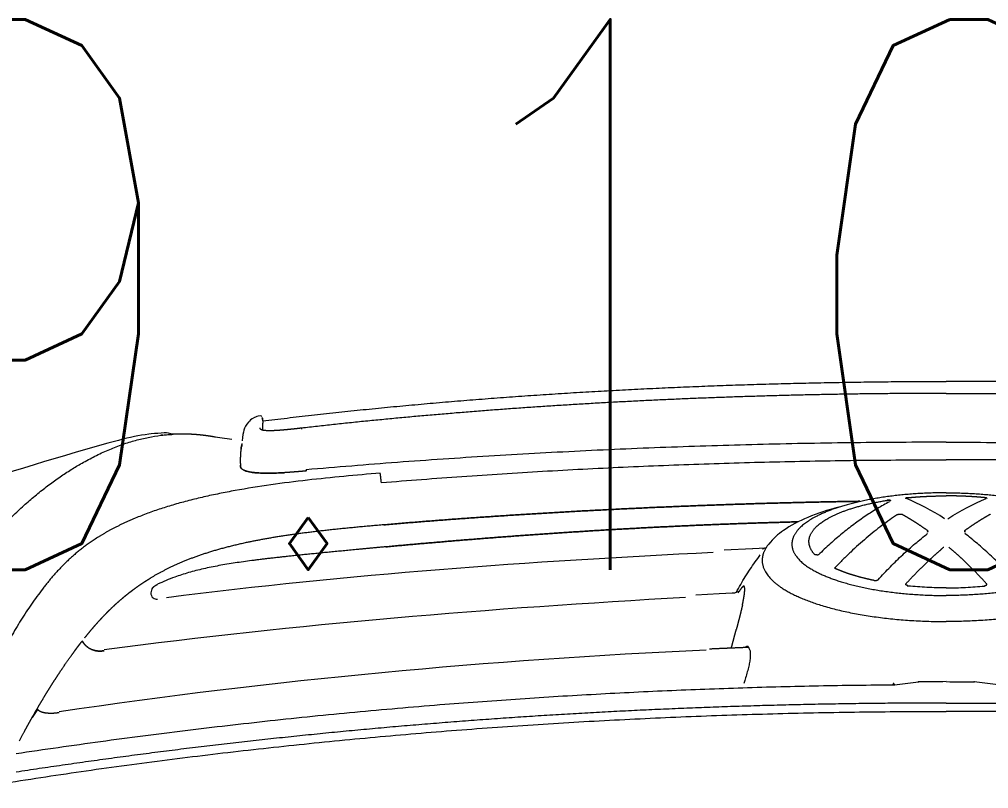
# Model space of a CAD drawing. Extents: x -1286 to 34975, y -230 to 6637.
# Drawn here: x 18635.47 to 18672.45, y 872.73 to 902.08 of the extents above; entities that cross this region are included whole.
import ezdxf

# ---------------------------------------------------------------- set-up
doc = ezdxf.new("R2010")
doc.units = 0
doc.header["$LTSCALE"] = 20
doc.layers.get('0').update_dxf_attribs({"color": 9, "lineweight": 9})
doc.layers.add('04', color=9, linetype='Continuous', lineweight=9)
doc.layers.add('E-YAZI', color=7, linetype='Continuous', lineweight=30)
doc.styles.add('E-YAZI', font='txttw.shx')

# ---------------------------------------------------------------- blocks, each defined once
blk = doc.blocks.new('p-araba-polo')
at = {"extrusion": (0, 0, -1)}
for p, q in [((0.02002, 0.30334), (0.02013, 0.30423)), ((0.01422, 0.26091), (0.01391, 0.26097)), ((0.01508, 0.26079), (0.01402, 0.26094)), ((0.01503, 0.26079), (0.01425, 0.2609)), ((0.01831, 0.26121), (0.0184, 0.2612)), ((0.08109, 0.08663), (0.08157, 0.09555)), ((0.06387, 0.07388), (0.06438, 0.08476)), ((0.0636, 0.06899), (0.06387, 0.07386)), ((0.06854, 0.07272), (0.06886, 0.07295)), ((0.1157, 0.01978), (0.11462, 0.01066))]:
    blk.add_line(p, q, dxfattribs=at)
blk.add_line((0.1157, -0.01977), (0.11462, -0.01066))
at = {"flags": 128}
blk.add_lwpolyline([(0.08077, 0.08163), (0.08096, 0.08412), (0.08109, 0.08662)], dxfattribs=at)
for points, degree in [([(0.02249, 0.31586), (0.02842, 0.33739), (0.03495, 0.35874), (0.04204, 0.37991)], 3), ([(0.12271, 0), (0.12272, 0.07123), (0.12528, 0.14246), (0.13042, 0.21356), (0.13824, 0.28443), (0.14908, 0.35484)], 5), ([(0.13716, 0.35363), (0.13426, 0.35211), (0.13245, 0.35111), (0.13109, 0.35037), (0.12966, 0.34957), (0.12827, 0.34879)], 5), ([(0.12827, 0.34879), (0.12613, 0.34758), (0.124, 0.34635), (0.12189, 0.34511), (0.1198, 0.34386), (0.11774, 0.34259), (0.1157, 0.34131), (0.11369, 0.34002), (0.1117, 0.33871)], 8), ([(0.12827, 0.34879), (0.1276, 0.34841), (0.12695, 0.34801), (0.12634, 0.34757), (0.12576, 0.34712), (0.12523, 0.34664)], 5), ([(0.05219, 0.30944), (0.05555, 0.31751), (0.05934, 0.32455), (0.06353, 0.33051), (0.06814, 0.3356), (0.07316, 0.34011), (0.0785, 0.34426)], 6), ([(0.1264, 0.3385), (0.12657, 0.33961), (0.12677, 0.34097), (0.12681, 0.3427), (0.12661, 0.3444), (0.12622, 0.34557), (0.12572, 0.3461), (0.12523, 0.34664)], 7), ([(0.1264, 0.33849), (0.12663, 0.34005), (0.12694, 0.34212), (0.12662, 0.34516), (0.12592, 0.34588), (0.12523, 0.34664)], 5), ([(0.1117, 0.33871), (0.10844, 0.33656), (0.10593, 0.3348), (0.10351, 0.33304), (0.10251, 0.3323), (0.1016, 0.33162)], 5), ([(0.1025, 0.09158), (0.10631, 0.1742), (0.11391, 0.25667), (0.12608, 0.33849)], 3), ([(0.1016, 0.33162), (0.1011, 0.33124), (0.10061, 0.33087), (0.10009, 0.33047), (0.09957, 0.33007), (0.09905, 0.32966)], 5), ([(0.09905, 0.32966), (0.10052, 0.32869), (0.10212, 0.32774), (0.10319, 0.32465), (0.10299, 0.3231), (0.10275, 0.32128)], 5), ([(0.10275, 0.32128), (0.10299, 0.3231), (0.10319, 0.32465), (0.10212, 0.32774), (0.10052, 0.32869), (0.09905, 0.32966)], 5), ([(0.09785, 0.32872), (0.09617, 0.32738), (0.09449, 0.326), (0.09283, 0.32458), (0.09118, 0.32311), (0.08957, 0.32159), (0.08798, 0.32001)], 6), ([(0.08248, 0.09953), (0.08654, 0.17365), (0.09271, 0.24768), (0.10242, 0.32128)], 3), ([(0.08798, 0.32001), (0.08689, 0.31892), (0.0858, 0.31779), (0.08473, 0.31664), (0.08368, 0.31545), (0.08264, 0.31421)], 5), ([(0.02013, 0.30425), (0.02063, 0.30803), (0.02126, 0.31132), (0.0225, 0.31587)], 3), ([(0.08003, 0.31096), (0.07916, 0.30981), (0.0783, 0.30864), (0.07746, 0.30744), (0.07664, 0.30621), (0.07584, 0.30495), (0.07506, 0.30366)], 6), ([(0.08264, 0.31421), (0.08211, 0.31358), (0.08159, 0.31295), (0.08106, 0.31229), (0.08055, 0.31164), (0.08003, 0.31096)], 5), ([(0.01968, 0.29844), (0.01977, 0.29994), (0.01982, 0.30154), (0.02003, 0.30335)], 3), ([(0.06152, 0.26706), (0.06286, 0.27335), (0.06438, 0.27928), (0.06609, 0.28483), (0.06802, 0.29006), (0.07015, 0.2949), (0.07251, 0.29945), (0.07506, 0.30366)], 7), ([(0.02048, 0.29888), (0.0205, 0.29903), (0.02051, 0.29919), (0.02053, 0.29934), (0.02055, 0.29949), (0.02057, 0.29965)], 5), ([(0.02057, 0.29965), (0.02054, 0.29939), (0.02051, 0.29914), (0.02048, 0.29888)], 3), ([(0.02059, 0.29958), (0.02059, 0.29958), (0.02059, 0.29958), (0.02059, 0.29958), (0.02059, 0.29958), (0.02059, 0.29958), (0.02059, 0.29958), (0.02059, 0.29958)], 7), ([(0.07917, 0.30303), (0.07867, 0.30274), (0.07824, 0.30237), (0.07792, 0.30191), (0.07766, 0.3014), (0.07741, 0.30088)], 5), ([(0.02017, 0.29502), (0.01987, 0.29615), (0.01958, 0.29729), (0.01968, 0.29839)], 3), ([(0.02061, 0.29948), (0.02061, 0.29948), (0.02061, 0.29948), (0.02061, 0.29948)], 3), ([(0.06529, 0.08893), (0.0687, 0.15862), (0.07363, 0.22829), (0.08254, 0.2975)], 3), ([(0.02127, 0.27882), (0.02085, 0.28113), (0.02051, 0.28344), (0.02026, 0.28575), (0.0201, 0.28807), (0.02003, 0.29039), (0.02005, 0.2927), (0.02017, 0.29502)], 7), ([(0.02211, 0.27255), (0.02183, 0.27507), (0.02149, 0.27746), (0.02109, 0.27983)], 3), ([(0.0257, 0.26906), (0.02524, 0.26899), (0.02481, 0.2689), (0.02441, 0.2688), (0.02404, 0.2687), (0.02371, 0.26858)], 5), ([(0.0257, 0.26906), (0.02667, 0.26922), (0.02778, 0.26932), (0.02902, 0.26938), (0.03041, 0.26936), (0.03194, 0.26932)], 5), ([(0.03376, 0.26826), (0.03342, 0.26886), (0.03305, 0.26918), (0.03268, 0.2693), (0.0323, 0.26931), (0.03194, 0.26932)], 5), ([(0.03497, 0.26164), (0.03489, 0.26351), (0.03473, 0.2652), (0.03447, 0.26662), (0.03413, 0.2676), (0.03376, 0.26826)], 5), ([(0.05472, 0.21463), (0.05545, 0.223), (0.05619, 0.23116), (0.057, 0.23901), (0.05791, 0.2466), (0.05894, 0.25376), (0.06014, 0.26062), (0.06152, 0.26706)], 7), ([(0.06311, 0.21382), (0.06401, 0.22347), (0.06489, 0.23274), (0.06574, 0.24156), (0.06657, 0.24988), (0.06741, 0.2577), (0.06837, 0.265)], 6), ([(0.01508, 0.26079), (0.0105, 0.2237), (0.00687, 0.18651), (0.00409, 0.14926), (0.00205, 0.11197), (0.00069, 0.07466), (0, 0.03733), (0, 0)], 7), ([(0.01353, 0.26112), (0.01334, 0.26118), (0.01317, 0.26128), (0.01309, 0.26179)], 3), ([(0.01382, 0.261), (0.01385, 0.26099), (0.01388, 0.26098), (0.01391, 0.26097), (0.01394, 0.26096), (0.01398, 0.26096)], 5), ([(0.01398, 0.26096), (0.01398, 0.26095), (0.01399, 0.26095), (0.01399, 0.26095), (0.014, 0.26095), (0.014, 0.26095), (0.01401, 0.26095), (0.01402, 0.26094)], 7), ([(0.01402, 0.26094), (0.01409, 0.26092), (0.01415, 0.2609), (0.01452, 0.26087)], 3), ([(0.01402, 0.26094), (0.01404, 0.26094), (0.01407, 0.26093), (0.01411, 0.26092), (0.01416, 0.26091), (0.01423, 0.2609), (0.01431, 0.26089), (0.01442, 0.26088)], 7), ([(0.01508, 0.26079), (0.01503, 0.26079), (0.01502, 0.26079), (0.01503, 0.26079), (0.01505, 0.26079), (0.01508, 0.26079)], 5), ([(0.01508, 0.26079), (0.01503, 0.26079), (0.01502, 0.26079), (0.01503, 0.26079), (0.01505, 0.26079), (0.01508, 0.26079)], 5), ([(0.01508, 0.26079), (0.01681, 0.26084), (0.01855, 0.26088)], 2), ([(0.01883, 0.25795), (0.01884, 0.2596), (0.01875, 0.26091), (0.01853, 0.2615), (0.01828, 0.26174), (0.01803, 0.26176), (0.01777, 0.26178)], 6), ([(0.01819, 0.26122), (0.01824, 0.26122), (0.0183, 0.26121), (0.01836, 0.2612), (0.01842, 0.26119)], 4), ([(0.01844, 0.26119), (0.0184, 0.2612), (0.01836, 0.26121), (0.01831, 0.26121), (0.01827, 0.26122), (0.01823, 0.26122), (0.01819, 0.26122)], 6), ([(0.03483, 0.25265), (0.03494, 0.25452), (0.03502, 0.25639), (0.03506, 0.25822), (0.03505, 0.26), (0.03497, 0.26164)], 5), ([(0.01783, 0.24604), (0.01805, 0.24795), (0.01827, 0.24986), (0.01847, 0.25175), (0.01864, 0.25356), (0.01876, 0.25522), (0.01882, 0.2567), (0.01883, 0.25795)], 7), ([(0.03417, 0.24422), (0.03432, 0.24589), (0.03447, 0.24758), (0.03461, 0.24927), (0.03473, 0.25096), (0.03483, 0.25265)], 5), ([(0.00457, 0), (0.00457, 0.04924), (0.00586, 0.09856), (0.00836, 0.14784), (0.01224, 0.19704), (0.01783, 0.24604)], 5), ([(0.01783, 0.24604), (0.01779, 0.24605), (0.01798, 0.24602), (0.01826, 0.24599)], 3), ([(0.03372, 0.24425), (0.03385, 0.24424), (0.03396, 0.24423), (0.03408, 0.24422), (0.03414, 0.24422), (0.03417, 0.24422)], 5), ([(0.03417, 0.24422), (0.03414, 0.24422), (0.03408, 0.24422), (0.03396, 0.24423), (0.03385, 0.24424), (0.03372, 0.24425)], 5), ([(0.03859, 0.21554), (0.03749, 0.21565), (0.03639, 0.21576), (0.03565, 0.21585), (0.03532, 0.2159), (0.03499, 0.21596)], 5), ([(0.03859, 0.21554), (0.03749, 0.21565), (0.03639, 0.21576), (0.03565, 0.21585), (0.03532, 0.2159), (0.03499, 0.21596)], 5), ([(0.05472, 0.21463), (0.05276, 0.19201), (0.05109, 0.16934), (0.04966, 0.14664), (0.04846, 0.12392), (0.04745, 0.10118), (0.04665, 0.07843), (0.04607, 0.05568), (0.04574, 0.03293)], 8), ([(0.04574, 0.03293), (0.04607, 0.05568), (0.04665, 0.07843), (0.04745, 0.10118), (0.04846, 0.12392), (0.04966, 0.14664), (0.05109, 0.16934), (0.05276, 0.19201), (0.05472, 0.21463)], 8), ([(0.06311, 0.21382), (0.0613, 0.19427), (0.05965, 0.17468), (0.05811, 0.15505), (0.05683, 0.13538), (0.0557, 0.11569), (0.05477, 0.09598), (0.05407, 0.07626), (0.05357, 0.05655)], 8), ([(0.05357, 0.05655), (0.05407, 0.07626), (0.05477, 0.09598), (0.0557, 0.11569), (0.05683, 0.13538), (0.05811, 0.15505), (0.05965, 0.17468), (0.0613, 0.19427), (0.06311, 0.21382)], 8), ([(0.10149, 0.07539), (0.10164, 0.07912), (0.1018, 0.08285), (0.10196, 0.08657), (0.10213, 0.0903)], 4), ([(0.10138, 0.08192), (0.1004, 0.08166), (0.09943, 0.0814), (0.09846, 0.08114), (0.0975, 0.08088), (0.09655, 0.08063), (0.09559, 0.08037), (0.09465, 0.08012)], 7), ([(0.07865, 0.07694), (0.07826, 0.07699), (0.07796, 0.07707), (0.07788, 0.07726), (0.07808, 0.07756), (0.07853, 0.07796), (0.07918, 0.07844), (0.07998, 0.07897)], 7), ([(0.07865, 0.07694), (0.07826, 0.07699), (0.07796, 0.07707), (0.07788, 0.07726), (0.07808, 0.07756), (0.07853, 0.07796), (0.07918, 0.07844), (0.07998, 0.07897)], 7), ([(0.08519, 0.07775), (0.08397, 0.07749), (0.08282, 0.07726), (0.08176, 0.07708), (0.08079, 0.07694), (0.07993, 0.07687), (0.07921, 0.07686), (0.07865, 0.07694)], 7), ([(0.08519, 0.07775), (0.0864, 0.07802), (0.08768, 0.07832), (0.089, 0.07864), (0.09037, 0.07899), (0.09178, 0.07936), (0.0932, 0.07973), (0.09465, 0.08012)], 7), ([(0.10149, 0.07539), (0.10134, 0.07549), (0.10119, 0.07559), (0.10109, 0.07573), (0.10106, 0.0759), (0.1011, 0.0761), (0.10121, 0.07633), (0.10138, 0.07656)], 7), ([(0.06887, 0.07296), (0.06796, 0.07229), (0.06705, 0.07162), (0.06618, 0.07095)], 3), ([(0.06885, 0.07294), (0.06885, 0.07295), (0.06886, 0.07295), (0.06887, 0.07296)], 3), ([(0.06885, 0.07294), (0.06885, 0.07295), (0.06886, 0.07295), (0.06887, 0.07296)], 3), ([(0.06162, 0.06735), (0.06757, 0.07265), (0.07406, 0.07241), (0.08041, 0.06604), (0.08585, 0.05387), (0.08973, 0.03731), (0.09163, 0.01856), (0.09163, 0)], 7), ([(0.0636, 0.06896), (0.06362, 0.0691), (0.06365, 0.06925), (0.0637, 0.06941), (0.06376, 0.06958), (0.06384, 0.06976), (0.06393, 0.06994), (0.06402, 0.07013)], 7), ([(0.04249, 0), (0.04249, 0.01509), (0.04403, 0.03018), (0.04712, 0.04349), (0.05145, 0.05322), (0.05641, 0.05836), (0.06143, 0.05887)], 6), ([(0.06143, 0.05887), (0.06667, 0.05941), (0.07196, 0.05488), (0.07664, 0.04523), (0.08001, 0.03151), (0.08169, 0.01575), (0.08169, 0)], 6), ([(0.06601, 0.05027), (0.06264, 0.05324), (0.05904, 0.05386), (0.05544, 0.05185), (0.05206, 0.04739), (0.04917, 0.04061), (0.0469, 0.03219), (0.04539, 0.02268)], 7), ([(0.06616, 0.04935), (0.06618, 0.04954), (0.06619, 0.04972), (0.06618, 0.04989), (0.06615, 0.05002), (0.06611, 0.05013), (0.06607, 0.05022), (0.06601, 0.05027)], 7), ([(0.07141, 0.04227), (0.07137, 0.04236), (0.07133, 0.04243), (0.07127, 0.04248), (0.0712, 0.0425), (0.07113, 0.04248), (0.07107, 0.04244), (0.07101, 0.04238)], 7), ([(0.07595, 0.02748), (0.07545, 0.02995), (0.07489, 0.03231), (0.07428, 0.03457), (0.07363, 0.0367), (0.07293, 0.0387), (0.07219, 0.04056), (0.07141, 0.04227)], 7), ([(0.04539, 0.02268), (0.04536, 0.02251), (0.04534, 0.02233), (0.04533, 0.02214), (0.04532, 0.02196), (0.04533, 0.02178), (0.04534, 0.02162), (0.04536, 0.0215)], 7), ([(0.04536, 0.0215), (0.04537, 0.02138), (0.0454, 0.02129), (0.04543, 0.02123), (0.04546, 0.0212), (0.0455, 0.0212), (0.04553, 0.02124), (0.04557, 0.02131)], 7), ([(0.0508, 0.01862), (0.05076, 0.01855), (0.05072, 0.01846), (0.05069, 0.01835), (0.05065, 0.01822), (0.05063, 0.01808), (0.05061, 0.01792), (0.0506, 0.01776)], 7), ([(0.11564, 0.01993), (0.11533, 0.01994), (0.11515, 0.01999), (0.11511, 0.02009), (0.11525, 0.02021), (0.11559, 0.02035)], 5), ([(0.11564, 0.01993), (0.11533, 0.01994), (0.11515, 0.01999), (0.11511, 0.02009), (0.11525, 0.02021), (0.11559, 0.02035)], 5), ([(0.11559, 0.02035), (0.11562, 0.02023), (0.11564, 0.02011), (0.11566, 0.01999), (0.11568, 0.01987), (0.1157, 0.01978)], 5), ([(0.04467, 0.01541), (0.04463, 0.01551), (0.04458, 0.01554), (0.04453, 0.01552), (0.04448, 0.01539), (0.04443, 0.01522), (0.0444, 0.01501), (0.04437, 0.01477)], 7), ([(0.05237, 0.00064), (0.04922, 0.00551), (0.04666, 0.01037), (0.04469, 0.01521)], 3), ([(0.0506, 0.01776), (0.05059, 0.01758), (0.05059, 0.0174), (0.0506, 0.01723), (0.05061, 0.01709), (0.05064, 0.01697), (0.05067, 0.01686), (0.05071, 0.01679)], 7), ([(0.05071, 0.01679), (0.05148, 0.01541), (0.05229, 0.01404), (0.05314, 0.01266), (0.05402, 0.01128), (0.05494, 0.0099), (0.05589, 0.00852), (0.05688, 0.00713)], 7), ([(0.07722, 0.01541), (0.07498, 0.01335), (0.07282, 0.01129), (0.07073, 0.00922), (0.06872, 0.00715), (0.06679, 0.00507), (0.06495, 0.00299), (0.06318, 0.00091)], 7), ([(0.07783, 0.01477), (0.07781, 0.01501), (0.07775, 0.01522), (0.07768, 0.01539), (0.07756, 0.01552), (0.07745, 0.01554), (0.07733, 0.01551), (0.07722, 0.01541)], 7), ([(0.07768, 0.01494), (0.07773, 0.01499), (0.0778, 0.01501), (0.07786, 0.01499), (0.07793, 0.01493), (0.07799, 0.01484), (0.07803, 0.01473), (0.07806, 0.01461)], 7), ([(0.04437, 0.01477), (0.04417, 0.01272), (0.044, 0.01064), (0.04387, 0.00853), (0.04377, 0.00641), (0.0437, 0.00428), (0.04367, 0.00214), (0.04367, 0)], 7), ([(0.05749, 0.00712), (0.05724, 0.00709), (0.05697, 0.00701), (0.05688, 0.00713)], 3), ([(0.05688, 0.00713), (0.05697, 0.00701), (0.05724, 0.00709), (0.05749, 0.00712)], 3), ([(0, 0), (-0.00005, 0), (-0.00006, 0), (-0.00005, 0), (-0.00003, 0), (0, 0)], 5), ([(0, 0), (-0.00005, 0), (-0.00006, 0), (-0.00005, 0), (-0.00003, 0), (0, 0)], 5), ([(0.01508, -0.26079), (0.0105, -0.2237), (0.00687, -0.18651), (0.00409, -0.14926), (0.00205, -0.11197), (0.00069, -0.07466), (0, -0.03733), (0, 0)], 7), ([(0.00457, 0), (0.00457, -0.04924), (0.00586, -0.09856), (0.00836, -0.14784), (0.01224, -0.19704), (0.01783, -0.24604)], 5), ([(0.04249, 0), (0.04249, -0.01509), (0.04403, -0.03018), (0.04712, -0.04349), (0.05145, -0.05321), (0.05641, -0.05836), (0.06143, -0.05887)], 6), ([(0.04437, -0.01477), (0.04417, -0.01272), (0.044, -0.01064), (0.04387, -0.00853), (0.04377, -0.00641), (0.0437, -0.00428), (0.04367, -0.00214), (0.04367, 0)], 7), ([(0.06143, -0.05887), (0.06667, -0.0594), (0.07196, -0.05488), (0.07664, -0.04523), (0.08001, -0.03151), (0.08169, -0.01575), (0.08169, 0)], 6), ([(0.06162, -0.06735), (0.06757, -0.07265), (0.07406, -0.07241), (0.08041, -0.06604), (0.08585, -0.05387), (0.08973, -0.03731), (0.09163, -0.01855), (0.09163, 0)], 7), ([(0.12271, 0), (0.12272, -0.07123), (0.12528, -0.14246), (0.13042, -0.21356), (0.13824, -0.28443), (0.14908, -0.35484)], 5), ([(0.05237, -0.00064), (0.04922, -0.0055), (0.04666, -0.01037), (0.04469, -0.01521)], 3), ([(0.07722, -0.01541), (0.07498, -0.01335), (0.07282, -0.01129), (0.07073, -0.00922), (0.06872, -0.00714), (0.06679, -0.00507), (0.06495, -0.00299), (0.06318, -0.00091)], 7), ([(0.05071, -0.01679), (0.05148, -0.01541), (0.05229, -0.01403), (0.05314, -0.01266), (0.05402, -0.01128), (0.05494, -0.00989), (0.05589, -0.00851), (0.05688, -0.00713)], 7), ([(0.05749, -0.00712), (0.05724, -0.00709), (0.05697, -0.00701), (0.05688, -0.00713)], 3), ([(0.05688, -0.00713), (0.05697, -0.00701), (0.05724, -0.00709), (0.05749, -0.00712)], 3), ([(0.04467, -0.01541), (0.04463, -0.01551), (0.04458, -0.01554), (0.04453, -0.01551), (0.04448, -0.01539), (0.04443, -0.01522), (0.0444, -0.01501), (0.04437, -0.01477)], 7), ([(0.07783, -0.01477), (0.07781, -0.01501), (0.07775, -0.01522), (0.07768, -0.01539), (0.07756, -0.01551), (0.07745, -0.01554), (0.07733, -0.01551), (0.07722, -0.01541)], 7), ([(0.07768, -0.01494), (0.07773, -0.01499), (0.0778, -0.01501), (0.07786, -0.01499), (0.07793, -0.01493), (0.07799, -0.01484), (0.07803, -0.01473), (0.07806, -0.01461)], 7)]:
    blk.add_open_spline(points, degree=degree)
for points, degree, knots in [([(0.0785, 0.34426), (0.08038, 0.34568), (0.08415, 0.34852), (0.09024, 0.35258), (0.09664, 0.35644), (0.10334, 0.3601), (0.11033, 0.36355), (0.11757, 0.36683), (0.12258, 0.36889), (0.12509, 0.36991)], 3, [0, 0, 0, 0, 0.142744, 0.285902, 0.429075, 0.572117, 0.714996, 0.857678, 1, 1, 1, 1]), ([(0.15535, 0.37241), (0.15371, 0.36215), (0.15042, 0.34164), (0.14607, 0.31078), (0.14215, 0.27986), (0.13867, 0.24889), (0.13562, 0.21788), (0.133, 0.18682), (0.13079, 0.15573), (0.12899, 0.12462), (0.1276, 0.09348), (0.12662, 0.06233), (0.126, 0.03117), (0.12593, 0.01039), (0.12589, 0)], 3, [0, 0, 0, 0, 0.083333, 0.166666, 0.25, 0.333333, 0.416666, 0.5, 0.583333, 0.666666, 0.75, 0.833333, 0.916667, 1, 1, 1, 1]), ([(0.05406, 0.35898), (0.05263, 0.35754), (0.04977, 0.35465), (0.04589, 0.35034), (0.0423, 0.34605), (0.03901, 0.3418), (0.03602, 0.33757), (0.03327, 0.33337), (0.03167, 0.3306), (0.03087, 0.32921)], 3, [0, 0, 0, 0, 0.142856, 0.285712, 0.428569, 0.571427, 0.714284, 0.857142, 1, 1, 1, 1]), ([(0.14194, 0.35489), (0.14038, 0.34415), (0.13726, 0.32267), (0.1331, 0.29037), (0.12936, 0.25802), (0.12604, 0.22562), (0.12422, 0.20399), (0.12331, 0.19317)], 3, [0, 0, 0, 0, 0.2, 0.4, 0.6, 0.8, 1, 1, 1, 1]), ([(0.12523, 0.34664), (0.1257, 0.34703), (0.12663, 0.34782), (0.12772, 0.34846), (0.12827, 0.34879)], 3, [0, 0, 0, 0, 0.497077, 1, 1, 1, 1]), ([(0.03087, 0.32921), (0.02996, 0.32752), (0.02813, 0.32416), (0.02588, 0.31916), (0.02397, 0.3142), (0.02245, 0.3093), (0.02127, 0.30444), (0.0208, 0.30124), (0.02057, 0.29965)], 3, [0, 0, 0, 0, 0.166666, 0.333333, 0.5, 0.666667, 0.833333, 1, 1, 1, 1]), ([(0.04165, 0.27132), (0.04203, 0.27334), (0.04278, 0.27737), (0.04406, 0.28325), (0.04544, 0.28896), (0.04694, 0.29446), (0.04857, 0.29972), (0.0503, 0.30474), (0.05156, 0.30787), (0.05219, 0.30944)], 3, [0, 0, 0, 0, 0.14299, 0.285846, 0.42866, 0.571442, 0.714235, 0.857051, 1, 1, 1, 1]), ([(0.07917, 0.30303), (0.0795, 0.30317), (0.08014, 0.30346), (0.08126, 0.30351), (0.08184, 0.30323), (0.08213, 0.30309)], 3, [0, 0, 0, 0, 0.334219, 0.667128, 1, 1, 1, 1]), ([(0.06837, 0.265), (0.06866, 0.26712), (0.06923, 0.27135), (0.07026, 0.27751), (0.07147, 0.28345), (0.07291, 0.28912), (0.07443, 0.29383), (0.07594, 0.29774), (0.07691, 0.29983), (0.07741, 0.30088)], 3, [0, 0, 0, 0, 0.158147, 0.316114, 0.473938, 0.631662, 0.789307, 0.893445, 1, 1, 1, 1]), ([(0.07829, 0.30231), (0.07842, 0.30245), (0.07868, 0.30272), (0.07901, 0.30293), (0.07917, 0.30303)], 3, [0, 0, 0, 0, 0.498736, 1, 1, 1, 1]), ([(0.08213, 0.30309), (0.08231, 0.30294), (0.08266, 0.30264), (0.08298, 0.30186), (0.08305, 0.30126), (0.08309, 0.30097)], 3, [0, 0, 0, 0, 0.331791, 0.664325, 1, 1, 1, 1]), ([(0.02048, 0.29888), (0.02041, 0.29825), (0.02028, 0.29696), (0.02021, 0.29567), (0.02017, 0.29502)], 3, [0, 0, 0, 0, 0.490502, 1, 1, 1, 1]), ([(0.03499, 0.21596), (0.03539, 0.22059), (0.03619, 0.22988), (0.03764, 0.24381), (0.03936, 0.25775), (0.04088, 0.26679), (0.04165, 0.27132)], 3, [0, 0, 0, 0, 0.247766, 0.497058, 0.747807, 1, 1, 1, 1]), ([(0.01309, 0.2618), (0.0133, 0.26283), (0.01419, 0.26501), (0.01736, 0.26792), (0.01902, 0.26832), (0.02261, 0.26858)], 3, [0, 0, 0, 0, 0.07302, 0.262364, 1, 1, 1, 1]), ([(0.01999, 0.26657), (0.01999, 0.26657), (0.01999, 0.26657), (0.01999, 0.26657), (0.01999, 0.26657), (0.01999, 0.26657), (0.01999, 0.26657), (0.01999, 0.26657), (0.01999, 0.26657), (0.01999, 0.26657), (0.01999, 0.26657)], 5, [0, 0, 0, 0, 0, 0, 1, 1, 1, 1, 1, 1, 1, 1, 1, 1, 1]), ([(0.01999, 0.26657), (0.01999, 0.26657), (0.01999, 0.26657), (0.01999, 0.26657), (0.01999, 0.26657), (0.01999, 0.26657), (0.01999, 0.26657), (0.01999, 0.26657), (0.01999, 0.26657), (0.01999, 0.26657), (0.01999, 0.26657)], 5, [0, 0, 0, 0, 0, 0, 1, 1, 1, 1, 1, 1, 1, 1, 1, 1, 1]), ([(0.0239, 0.26865), (0.02396, 0.26867), (0.02449, 0.26882), (0.02513, 0.26895), (0.0257, 0.26906)], 3, [0, 0, 0, 0, 0.111026, 1, 1, 1, 1]), ([(0.02465, 0.26849), (0.02465, 0.26849), (0.02465, 0.26849), (0.02465, 0.26849), (0.02465, 0.26849), (0.02465, 0.26849), (0.02465, 0.26849)], 3, [0, 0, 0, 0, 1, 1, 1, 1, 1, 1, 1]), ([(0.03194, 0.26932), (0.03225, 0.26933), (0.03288, 0.26935), (0.03347, 0.26862), (0.03376, 0.26826)], 3, [0, 0, 0, 0, 0.496902, 1, 1, 1, 1]), ([(0.03376, 0.26826), (0.03391, 0.26794), (0.03421, 0.26731), (0.03457, 0.2658), (0.03484, 0.26392), (0.03493, 0.2624), (0.03497, 0.26164)], 3, [0, 0, 0, 0, 0.249651, 0.50002, 0.750356, 1, 1, 1, 1]), ([(0.01398, 0.26096), (0.01399, 0.26095), (0.014, 0.26095), (0.01401, 0.26095), (0.01402, 0.26094)], 2, [0, 0, 0, 0.5, 0.5, 1, 1, 1]), ([(0.03497, 0.26164), (0.03499, 0.26094), (0.03504, 0.25955), (0.03502, 0.25729), (0.03495, 0.25499), (0.03487, 0.25343), (0.03483, 0.25265)], 3, [0, 0, 0, 0, 0.251327, 0.501735, 0.751271, 1, 1, 1, 1]), ([(0.02319, 0), (0.02323, 0.01165), (0.02332, 0.03494), (0.02397, 0.06987), (0.02503, 0.10479), (0.02653, 0.1397), (0.02847, 0.17458), (0.03081, 0.20944), (0.03275, 0.23265), (0.03372, 0.24425)], 3, [0, 0, 0, 0, 0.142868, 0.285725, 0.428582, 0.571438, 0.714291, 0.857142, 1, 1, 1, 1]), ([(0.03859, 0.21554), (0.03779, 0.20529), (0.03618, 0.1848), (0.03423, 0.15403), (0.03262, 0.12325), (0.03139, 0.09244), (0.03052, 0.06163), (0.02999, 0.03082), (0.02993, 0.01027), (0.0299, 0)], 3, [0, 0, 0, 0, 0.14291, 0.285803, 0.428665, 0.571538, 0.714372, 0.857182, 1, 1, 1, 1]), ([(0.12331, 0.19317), (0.12257, 0.18356), (0.1211, 0.16432), (0.11934, 0.13544), (0.11789, 0.10655), (0.11681, 0.07763), (0.11603, 0.04871), (0.11581, 0.02942), (0.1157, 0.01978)], 3, [0, 0, 0, 0, 0.166667, 0.333329, 0.499994, 0.666662, 0.833329, 1, 1, 1, 1]), ([(0.08063, 0.07935), (0.08057, 0.07931), (0.08015, 0.07902), (0.07942, 0.07822), (0.08107, 0.08062), (0.08077, 0.08163)], 3, [0, 0, 0, 0, 0.049965, 0.344308, 1, 1, 1, 1]), ([(0.08058, 0.08018), (0.07851, 0.07902), (0.07436, 0.07671), (0.0707, 0.07421), (0.06887, 0.07296)], 3, [0, 0, 0, 0, 0.497743, 1, 1, 1, 1]), ([(0.10149, 0.07539), (0.10181, 0.07523), (0.10246, 0.07491), (0.10383, 0.07473), (0.10544, 0.07479), (0.10723, 0.07505), (0.10848, 0.07533), (0.10911, 0.07548)], 3, [0, 0, 0, 0, 0.19954, 0.398751, 0.598409, 0.798825, 1, 1, 1, 1]), ([(0.10911, 0.07548), (0.10986, 0.07566), (0.11136, 0.07604), (0.11341, 0.07666), (0.11472, 0.07708), (0.11525, 0.07726)], 3, [0, 0, 0, 0, 0.371057, 0.742346, 1, 1, 1, 1]), ([(0.048, 0.04095), (0.05018, 0.04959), (0.05426, 0.05961), (0.05988, 0.06592), (0.06207, 0.06774)], 3, [0, 0, 0, 0, 0.724927, 1, 1, 1, 1]), ([(0.04593, 0.02173), (0.04675, 0.02323), (0.04839, 0.02623), (0.05128, 0.03074), (0.05448, 0.03526), (0.05803, 0.03978), (0.06189, 0.04429), (0.06473, 0.04729), (0.06616, 0.04879)], 3, [0, 0, 0, 0, 0.16668, 0.33334, 0.5, 0.66666, 0.83332, 1, 1, 1, 1]), ([(0.06616, 0.04935), (0.06615, 0.04925), (0.06612, 0.04905), (0.06604, 0.04878), (0.06594, 0.04855), (0.06586, 0.04845), (0.06582, 0.04841)], 3, [0, 0, 0, 0, 0.249941, 0.499809, 0.750049, 1, 1, 1, 1]), ([(0.0508, 0.01862), (0.05147, 0.01961), (0.0528, 0.02159), (0.0557, 0.02556), (0.05967, 0.03052), (0.06413, 0.03548), (0.06796, 0.03943), (0.06999, 0.0414), (0.07101, 0.04238)], 3, [0, 0, 0, 0, 0.125004, 0.250006, 0.499999, 0.749992, 0.874995, 1, 1, 1, 1]), ([(0.07101, 0.04238), (0.07105, 0.04241), (0.07112, 0.04247), (0.07123, 0.04248), (0.07133, 0.04241), (0.07139, 0.04232), (0.07141, 0.04227)], 3, [0, 0, 0, 0, 0.250044, 0.499974, 0.749882, 1, 1, 1, 1]), ([(0.07565, 0.02604), (0.07398, 0.02447), (0.07064, 0.02134), (0.06608, 0.01661), (0.06182, 0.01188), (0.05929, 0.00872), (0.05803, 0.00713)], 3, [0, 0, 0, 0, 0.25, 0.5, 0.750001, 1, 1, 1, 1]), ([(0.07595, 0.02748), (0.07597, 0.02735), (0.076, 0.02709), (0.07595, 0.02665), (0.07583, 0.02626), (0.07571, 0.02611), (0.07565, 0.02604)], 3, [0, 0, 0, 0, 0.250006, 0.500022, 0.750005, 1, 1, 1, 1]), ([(0.04536, 0.02149), (0.04535, 0.02157), (0.04533, 0.02174), (0.04533, 0.02205), (0.04535, 0.02238), (0.04537, 0.02258), (0.04539, 0.02268)], 3, [0, 0, 0, 0, 0.252843, 0.501765, 0.750957, 1, 1, 1, 1]), ([(0.08008, 0.02338), (0.08008, 0.02338), (0.08008, 0.02338), (0.08008, 0.02338), (0.08008, 0.02338), (0.08008, 0.02338), (0.08008, 0.02338)], 3, [0, 0, 0, 0, 1, 1, 1, 1, 1, 1, 1]), ([(0.08008, 0.02338), (0.08008, 0.02338), (0.08008, 0.02338), (0.08008, 0.02338), (0.08008, 0.02338), (0.08008, 0.02338), (0.08008, 0.02338)], 3, [0, 0, 0, 0, 1, 1, 1, 1, 1, 1, 1]), ([(0.08022, 0.02243), (0.08022, 0.02243), (0.08022, 0.02243), (0.08022, 0.02243), (0.08022, 0.02243), (0.08022, 0.02243), (0.08022, 0.02243)], 3, [0, 0, 0, 0, 1, 1, 1, 1, 1, 1, 1]), ([(0.04557, 0.02131), (0.04555, 0.02128), (0.0455, 0.02121), (0.04544, 0.02122), (0.04539, 0.02131), (0.04537, 0.02143), (0.04536, 0.02149)], 3, [0, 0, 0, 0, 0.250438, 0.501916, 0.753209, 1, 1, 1, 1]), ([(0.08034, 0.02153), (0.08034, 0.02153), (0.08034, 0.02153), (0.08034, 0.02153), (0.08034, 0.02153), (0.08034, 0.02153), (0.08034, 0.02153)], 3, [0, 0, 0, 0, 1, 1, 1, 1, 1, 1, 1]), ([(0.08034, 0.02153), (0.08034, 0.02153), (0.08034, 0.02153), (0.08034, 0.02153), (0.08034, 0.02153), (0.08034, 0.02153), (0.08034, 0.02153)], 3, [0, 0, 0, 0, 1, 1, 1, 1, 1, 1, 1]), ([(0.04437, 0.01477), (0.04439, 0.0149), (0.04442, 0.01517), (0.0445, 0.01543), (0.04459, 0.01554), (0.04464, 0.01545), (0.04467, 0.01541)], 3, [0, 0, 0, 0, 0.250017, 0.50001, 0.749992, 1, 1, 1, 1]), ([(0.07806, 0.01461), (0.07801, 0.01474), (0.07791, 0.01501), (0.07775, 0.01496), (0.07768, 0.01494)], 3, [0, 0, 0, 0, 0.500677, 1, 1, 1, 1]), ([(0.07876, 0), (0.07875, 0.00123), (0.07874, 0.0037), (0.0786, 0.00739), (0.07838, 0.01104), (0.07817, 0.01342), (0.07806, 0.01461)], 3, [0, 0, 0, 0, 0.25, 0.5, 0.75, 1, 1, 1, 1]), ([(0.05847, 0.00759), (0.05844, 0.00759), (0.0584, 0.00759), (0.0584, 0.00761), (0.05841, 0.00762)], 3, [0, 0, 0, 0, 0.500023, 1, 1, 1, 1]), ([(0.11455, 0), (0.11456, 0.00178), (0.11456, 0.00534), (0.1146, 0.00889), (0.11462, 0.01066)], 3, [0, 0, 0, 0, 0.5, 1, 1, 1, 1]), ([(0.02319, 0), (0.02323, -0.01165), (0.02332, -0.03494), (0.02397, -0.06987), (0.02503, -0.10479), (0.02653, -0.1397), (0.02847, -0.17458), (0.03081, -0.20944), (0.03275, -0.23265), (0.03372, -0.24425)], 3, [0, 0, 0, 0, 0.142868, 0.285725, 0.428582, 0.571438, 0.714291, 0.857142, 1, 1, 1, 1]), ([(0.03859, -0.21554), (0.03779, -0.20529), (0.03618, -0.1848), (0.03423, -0.15403), (0.03262, -0.12324), (0.03139, -0.09244), (0.03052, -0.06163), (0.02999, -0.03082), (0.02993, -0.01027), (0.0299, 0)], 3, [0, 0, 0, 0, 0.14291, 0.285803, 0.428665, 0.571538, 0.714372, 0.857182, 1, 1, 1, 1]), ([(0.07876, 0), (0.07875, -0.00123), (0.07874, -0.0037), (0.0786, -0.00739), (0.07838, -0.01104), (0.07817, -0.01342), (0.07806, -0.01461)], 3, [0, 0, 0, 0, 0.25, 0.5, 0.75, 1, 1, 1, 1]), ([(0.11455, 0), (0.11456, -0.00178), (0.11456, -0.00534), (0.1146, -0.00888), (0.11462, -0.01066)], 3, [0, 0, 0, 0, 0.5, 1, 1, 1, 1]), ([(0.15535, -0.37241), (0.15371, -0.36215), (0.15042, -0.34164), (0.14607, -0.31078), (0.14215, -0.27986), (0.13867, -0.24889), (0.13562, -0.21788), (0.133, -0.18682), (0.13079, -0.15573), (0.12899, -0.12462), (0.1276, -0.09348), (0.12662, -0.06233), (0.126, -0.03117), (0.12593, -0.01039), (0.12589, 0)], 3, [0, 0, 0, 0, 0.083333, 0.166666, 0.25, 0.333333, 0.416666, 0.5, 0.583333, 0.666666, 0.75, 0.833333, 0.916667, 1, 1, 1, 1]), ([(0.07565, -0.02604), (0.07398, -0.02447), (0.07064, -0.02134), (0.06608, -0.01661), (0.06182, -0.01188), (0.05929, -0.00871), (0.05803, -0.00713)], 3, [0, 0, 0, 0, 0.25, 0.5, 0.750001, 1, 1, 1, 1]), ([(0.05847, -0.00759), (0.05844, -0.00759), (0.0584, -0.00758), (0.0584, -0.00761), (0.05841, -0.00762)], 3, [0, 0, 0, 0, 0.500023, 1, 1, 1, 1]), ([(0.04437, -0.01477), (0.04439, -0.0149), (0.04442, -0.01517), (0.0445, -0.01543), (0.04459, -0.01554), (0.04464, -0.01545), (0.04467, -0.01541)], 3, [0, 0, 0, 0, 0.250017, 0.50001, 0.749992, 1, 1, 1, 1]), ([(0.07806, -0.01461), (0.07801, -0.01474), (0.07791, -0.01501), (0.07775, -0.01496), (0.07768, -0.01494)], 3, [0, 0, 0, 0, 0.500677, 1, 1, 1, 1])]:
    blk.add_open_spline(points, degree=degree, knots=knots)
at = {"extrusion": (0, 0, -1)}
for p in [(0.1157, 0.01978), (0.11462, 0.01066)]:
    blk.add_point(p, dxfattribs=at)
blk.add_point((0.11462, -0.01066))

msp = doc.modelspace()

# ---------------------------------------------------------------- block references
at = {"layer": '04', "xscale": -100, "yscale": 100, "zscale": 100, "rotation": 90}
msp.add_blockref('p-araba-polo', (18670.838, 888.268), dxfattribs=at)

# ---------------------------------------------------------------- texts
at = {"layer": 'E-YAZI', "color": 1, "style": 'E-YAZI', "width": 0.8}
msp.add_text('10.8.229.104', height=21, dxfattribs=at).set_placement((18542.097, 881.08))

doc.saveas('drawing.dxf')
